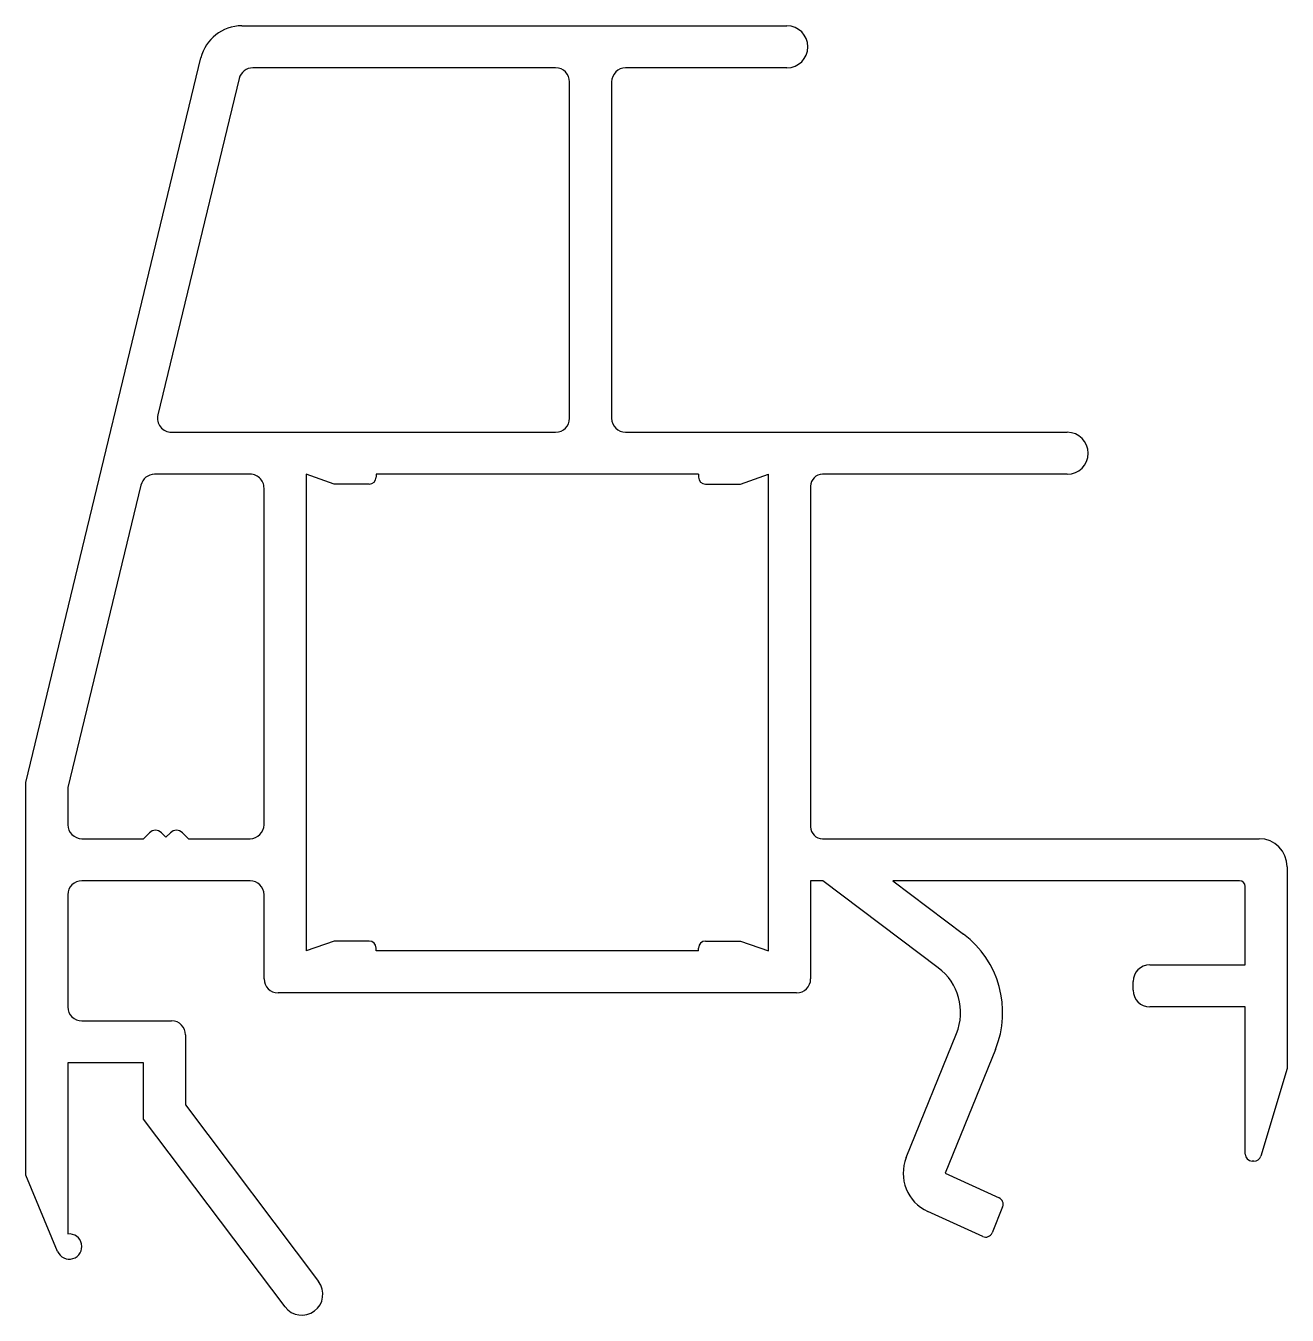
# Model space of a CAD drawing. Extents: x 738.6 to 783.6, y 605.1 to 651.1.
import ezdxf

# ---------------------------------------------------------------- set-up
doc = ezdxf.new("R2010")
doc.units = 0
doc.layers.get('0').update_dxf_attribs({"linetype": 'CONTINUOUS'})

msp = doc.modelspace()

# ---------------------------------------------------------------- linework, layer by layer
for p, q in [((746.349, 651.137), (765.792, 651.137)), ((738.642, 624.137), (744.891, 649.99)), ((757.542, 649.637), (746.743, 649.637)), ((765.792, 649.637), (760.042, 649.637)), ((746.257, 649.255), (743.356, 637.255)), ((758.042, 637.137), (758.042, 649.137)), ((759.542, 649.137), (759.542, 637.137)), ((743.842, 636.637), (757.542, 636.637)), ((760.042, 636.637), (775.792, 636.637)), ((746.593, 635.137), (743.238, 635.137)), ((748.642, 635.137), (748.642, 618.137)), ((749.642, 634.787), (748.642, 635.137)), ((762.642, 635.137), (751.142, 635.137)), ((751.142, 635.137), (751.142, 635.037)), ((762.642, 635.137), (762.642, 635.037)), ((764.142, 634.787), (765.142, 635.137)), ((765.142, 618.137), (765.142, 635.137)), ((775.792, 635.137), (767.062, 635.137)), ((742.752, 634.755), (740.142, 623.959)), ((747.142, 622.637), (747.142, 634.64)), ((750.892, 634.787), (749.642, 634.787)), ((762.892, 634.787), (764.142, 634.787)), ((766.642, 634.717), (766.642, 622.557)), ((738.642, 610.137), (738.642, 624.137)), ((740.142, 623.959), (740.142, 622.637)), ((740.642, 622.137), (742.843, 622.137)), ((742.843, 622.137), (743.055, 622.349)), ((743.479, 622.349), (743.642, 622.187)), ((743.642, 622.187), (743.805, 622.349)), ((744.229, 622.349), (744.442, 622.137)), ((744.442, 622.137), (746.642, 622.137)), ((767.062, 622.137), (782.642, 622.137)), ((783.642, 621.137), (783.642, 613.937)), ((746.642, 620.637), (740.642, 620.637)), ((767.078, 620.637), (766.642, 620.637)), ((766.642, 620.637), (766.642, 617.137)), ((771.196, 617.535), (767.078, 620.637)), ((769.571, 620.637), (772.099, 618.733)), ((781.942, 620.637), (769.571, 620.637)), ((740.142, 620.137), (740.142, 616.137)), ((747.142, 617.137), (747.142, 620.137)), ((782.142, 617.637), (782.142, 620.437)), ((749.642, 618.487), (748.642, 618.137)), ((750.892, 618.487), (749.642, 618.487)), ((762.892, 618.487), (764.142, 618.487)), ((764.142, 618.487), (765.142, 618.137)), ((751.142, 618.137), (751.142, 618.237)), ((762.642, 618.137), (751.142, 618.137)), ((762.642, 618.137), (762.642, 618.237)), ((778.742, 617.637), (782.142, 617.637)), ((778.142, 616.737), (778.142, 617.037)), ((766.142, 616.637), (747.642, 616.637)), ((782.142, 616.137), (778.742, 616.137)), ((782.142, 610.887), (782.142, 616.137)), ((740.642, 615.637), (743.842, 615.637)), ((744.342, 615.137), (744.342, 612.637)), ((770.053, 610.767), (771.846, 615.185)), ((773.236, 614.621), (771.442, 610.202)), ((742.842, 614.137), (740.142, 614.137)), ((740.142, 614.137), (740.142, 608.035)), ((742.842, 612.137), (742.842, 614.137)), ((783.642, 613.937), (782.696, 610.815)), ((744.342, 612.637), (749.089, 606.338)), ((747.892, 605.436), (742.842, 612.137)), ((782.457, 610.637), (782.392, 610.637)), ((739.777, 607.414), (738.642, 610.137)), ((771.442, 610.202), (773.363, 609.327)), ((772.779, 607.945), (770.821, 608.838)), ((773.491, 609.005), (773.115, 608.079))]:
    msp.add_line(p, q)
for centre, radius, start, end in [((746.349, 649.637), 1.5, 90, 166.411), ((765.792, 650.387), 0.75, 270, 90), ((746.743, 649.137), 0.5, 90, 166.411), ((757.542, 649.137), 0.5, 0, 90), ((760.042, 649.137), 0.5, 90, 180), ((743.842, 637.137), 0.5, 166.411, 270), ((757.542, 637.137), 0.5, 270, 0), ((760.042, 637.137), 0.5, 180, 270), ((775.792, 635.887), 0.75, 270, 90), ((743.238, 634.637), 0.5, 90, 166.411), ((746.642, 634.64), 0.5, 360, 95.6861), ((750.892, 635.037), 0.25, 270, 0), ((762.892, 635.037), 0.25, 180, 270), ((767.062, 634.717), 0.42, 90, 180), ((740.642, 622.637), 0.5, 180, 270), ((743.267, 622.137), 0.3, 45, 135), ((744.017, 622.137), 0.3, 45, 135), ((746.642, 622.637), 0.5, 270, 0), ((767.062, 622.557), 0.42, 180, 270), ((782.642, 621.137), 1, 0, 90), ((740.642, 620.137), 0.5, 90, 180), ((746.642, 620.137), 0.5, 0, 90), ((781.942, 620.437), 0.2, 360, 90), ((769.992, 615.937), 3.5, 337.9157, 53), ((750.892, 618.237), 0.25, 0, 90), ((762.892, 618.237), 0.25, 90, 180), ((769.992, 615.937), 2, 337.9157, 53), ((778.742, 617.037), 0.6, 90, 180), ((747.642, 617.137), 0.5, 180, 270), ((766.142, 617.137), 0.5, 270, 0), ((778.742, 616.737), 0.6, 180, 270), ((740.642, 616.137), 0.5, 180, 270), ((743.842, 615.137), 0.5, 0, 90), ((782.392, 610.887), 0.25, 180, 270), ((771.443, 610.203), 1.5, 157.9157, 245.5), ((782.457, 610.887), 0.25, 270, 343.1416), ((773.259, 609.099), 0.25, 337.9157, 65.5), ((740.192, 607.587), 0.45, 202.6199, 96.3794), ((772.883, 608.173), 0.25, 245.5, 337.9157), ((748.491, 605.887), 0.749, 217, 37)]:
    msp.add_arc(centre, radius, start, end)

doc.saveas('drawing.dxf')
